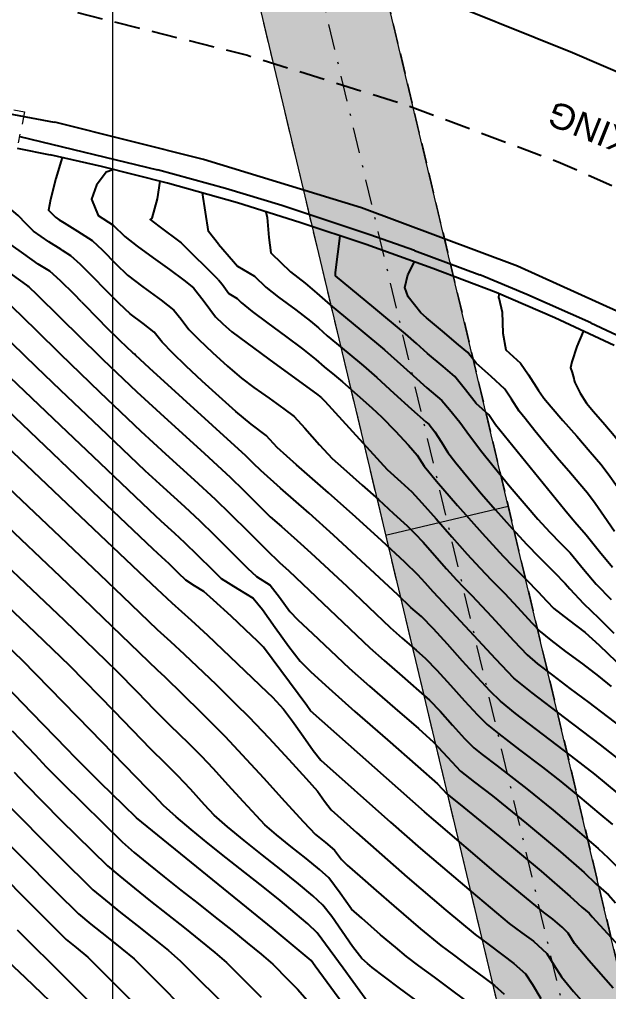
# Model space of a CAD drawing. Extents: x 62300 to 62842, y 108162 to 108787.
# Drawn here: x 62445.46 to 62474.25, y 108602.25 to 108649.77 of the extents above; entities that cross this region are included whole.
import ezdxf

# ---------------------------------------------------------------- set-up
doc = ezdxf.new("R2010")
doc.units = 0
doc.header["$LTSCALE"] = 0.999985
doc.header["$MEASUREMENT"] = 0
for name, pattern in [('DOT', [0.55, 0.3, -0.25]), ('NASCOSTA', [9.525, 6.35, -3.175]), ('TRATTEGGIATA', [0.75, 0.5, -0.25]), ('TRATTEGGIATA2', [0.375, 0.25, -0.125]), ('TRATTOPUNTO2', [0.5, 0.25, -0.125, 0, -0.125])]:
    doc.linetypes.add(name, pattern=pattern)
for name, color, linetype in [('Bâti', 7, 'Continuous'), ('coordinate', 2, 'Continuous'), ('Couronnement', 7, 'Continuous'), ('curve livello 1m', 2, 'Continuous'), ('curve livello 5m', 7, 'Continuous'), ('LIN010TR', 2, 'NASCOSTA'), ('LIN025CO', 7, 'Continuous'), ('LINCOLO-ROSSO-025', 10, 'Continuous'), ('Strade', 7, 'Continuous'), ('TEXT035', 1, 'Continuous'), ('TRATTCOLO-32', 255, 'Continuous')]:
    doc.layers.add(name, color=color, linetype=linetype)
doc.layers.add('Colori bordi', color=5, linetype='Continuous', plot=False)
doc.styles.add('ARIAL', font='arial.ttf')

# ---------------------------------------------------------------- blocks, each defined once
blk = doc.blocks.new('CONTORNO')
at = {"layer": 'Colori bordi', "lineweight": 0, "ltscale": 2}
blk.add_line((-2.996, -0.714), (2.996, 0.714), dxfattribs=at)
at = {"layer": 'Colori bordi', "lineweight": 0, "ltscale": 2, "flags": 128}
for points in [[(-22.578, 81.44), (16.586, -82.868), (15.866, -82.007), (19.27, -96.287), (18.407, -96.98), (19.153, -100.108)], [(28.44, -103.877), (26.165, -94.334), (26.165, -94.334), (25.446, -93.474), (-6.877, 42.135)]]:
    blk.add_lwpolyline(points, dxfattribs=at)

msp = doc.modelspace()

# ---------------------------------------------------------------- hatches: boundary and pattern name
at = {"layer": 'LINCOLO-ROSSO-025', "linetype": 'Continuous', "lineweight": 0}
for points in [[(62449.765, 108708.136), (62443.773, 108706.708), (62463.354, 108624.554), (62469.347, 108625.982), (62459.474, 108667.403), (62461.365, 108666.891), (62461.444, 108667.18), (62461.241, 108667.235), (62461.869, 108669.551), (62460.383, 108669.954), (62468.733, 108700.756), (62464.486, 108701.908), (62457.443, 108675.925)], [(62469.347, 108625.982), (62463.354, 108624.554), (62482.936, 108542.4), (62482.217, 108543.261), (62485.62, 108528.981), (62484.758, 108528.288), (62485.503, 108525.16), (62493.401, 108518.757), (62496.282, 108519.444), (62494.79, 108521.391), (62492.516, 108530.934), (62491.797, 108531.794)]]:
    msp.add_hatch(color=256, dxfattribs=at).paths.add_polyline_path(points)

# ---------------------------------------------------------------- linework, layer by layer
at = {"layer": 'Bâti', "linetype": 'Continuous'}
for p, q in [((62445.471, 108644.037), (62452.208, 108642.421)), ((62445.34, 108643.473), (62446.968, 108643.143)), ((62449.463, 108642.58), (62446.968, 108643.143)), ((62452.702, 108641.77), (62449.463, 108642.58)), ((62455.527, 108641.498), (62452.208, 108642.421)), ((62456.109, 108640.799), (62452.702, 108641.77)), ((62458.277, 108640.674), (62455.527, 108641.498)), ((62459.162, 108639.84), (62456.109, 108640.799)), ((62462.579, 108639.243), (62458.277, 108640.674)), ((62462.409, 108638.769), (62459.162, 108639.84)), ((62464.761, 108638.476), (62462.579, 108639.243)), ((62465.657, 108637.598), (62462.409, 108638.769)), ((62464.761, 108638.476), (62467.958, 108637.287)), ((62468.753, 108636.411), (62465.657, 108637.598)), ((62470.259, 108636.319), (62467.958, 108637.287)), ((62471.632, 108635.175), (62468.753, 108636.411)), ((62473.379, 108634.944), (62470.259, 108636.319)), ((62474.532, 108633.821), (62471.632, 108635.175)), ((62473.379, 108634.944), (62476.909, 108633.272))]:
    msp.add_line(p, q, dxfattribs=at)
at = {"layer": 'coordinate', "linetype": 'Continuous', "lineweight": 0}
msp.add_line((62450, 108778.484), (62450, 108403.974), dxfattribs=at)
at = {"layer": 'Couronnement', "linetype": 'Continuous'}
msp.add_line((62447.171, 108644.735), (62441.599, 108645.783), dxfattribs=at)
at = {"layer": 'curve livello 1m'}
for p, q in [((62454.696, 108639.395), (62454.406, 108641.285)), ((62455.193, 108638.786), (62454.696, 108639.395)), ((62455.193, 108637.041), (62453.364, 108638.844))]:
    msp.add_line(p, q, dxfattribs=at)
at = {"layer": 'curve livello 1m', "flags": 128}
for points in [[(62447.541, 108643.014), (62447.239, 108641.99), (62446.984, 108640.961), (62446.882, 108640.442), (62447.223, 108640.095), (62447.405, 108639.965), (62447.645, 108639.817)], [(62447.559, 108638.474), (62447.495, 108638.514), (62446.892, 108638.888), (62446.892, 108638.888), (62446.142, 108639.421), (62445.795, 108639.773), (62445.401, 108640.176), (62445.401, 108640.176), (62444.877, 108640.619), (62444.518, 108640.932), (62444.518, 108640.932), (62444.938, 108641), (62444.75, 108641.931), (62444.039, 108642.046), (62444.001, 108641.671), (62443.665, 108642.151), (62443.701, 108642.392), (62443.701, 108642.392)], [(62452.324, 108641.864), (62452.196, 108640.997), (62451.932, 108640.046), (62451.846, 108639.987), (62452.278, 108639.661), (62453.364, 108638.844)], [(62447.465, 108636.995), (62446.946, 108637.457), (62446.946, 108637.457), (62446.379, 108637.811), (62445.677, 108638.31), (62445.062, 108638.747), (62444.471, 108639.257), (62443.959, 108639.746), (62443.959, 108639.746), (62443.58, 108640.213), (62443.175, 108640.497)], [(62457.5, 108640.362), (62457.561, 108640.085), (62457.655, 108639.111), (62457.739, 108638.363), (62457.773, 108638.323), (62457.792, 108638.312), (62458.222, 108637.901), (62458.703, 108637.434), (62459.431, 108636.88), (62459.996, 108636.387), (62460.652, 108635.81), (62462.143, 108634.579), (62463.308, 108633.618), (62463.925, 108633.065), (62464.699, 108632.358), (62465.364, 108631.761), (62466.108, 108631.133), (62466.482, 108630.703), (62466.983, 108630.073), (62467.462, 108629.433), (62467.563, 108629.275), (62467.994, 108628.714), (62468.664, 108627.879), (62469.449, 108626.923), (62470.223, 108625.999), (62470.802, 108625.339), (62471.38, 108624.703), (62471.902, 108624.173), (62472.372, 108623.693), (62473.028, 108622.9), (62473.638, 108622.168), (62474.373, 108621.414)], [(62447.645, 108639.817), (62448.296, 108639.413), (62449.01, 108638.963), (62449.517, 108638.483), (62450.167, 108637.817), (62450.74, 108637.263), (62451.492, 108636.69), (62452.39, 108636.047), (62453.006, 108635.562), (62453.358, 108635.108), (62453.738, 108634.61), (62454.222, 108634.119), (62454.894, 108633.485), (62455.631, 108632.82), (62456.315, 108632.235), (62456.915, 108631.781), (62457.667, 108631.247), (62458.385, 108630.736), (62458.879, 108630.351), (62459.414, 108629.784), (62460.125, 108628.978), (62460.749, 108628.302), (62461.299, 108627.808), (62462.217, 108627.001), (62463.005, 108626.301), (62463.746, 108625.622), (62464.405, 108625.008), (62464.785, 108624.643), (62465.184, 108624.208), (62465.742, 108623.574), (62466.329, 108622.906), (62466.814, 108622.368), (62467.168, 108622.008), (62467.564, 108621.606), (62468.523, 108620.578), (62469.626, 108619.383), (62470.266, 108618.707), (62470.784, 108618.272), (62471.508, 108617.709), (62472.365, 108617.063), (62473.282, 108616.378), (62474.187, 108615.699), (62475.006, 108615.069)], [(62474.44, 108622.968), (62473.81, 108623.745), (62473.159, 108624.549), (62472.61, 108625.195), (62472.61, 108625.195), (62472.521, 108625.286), (62472.417, 108625.403), (62472.107, 108625.785), (62468.724, 108629.949), (62468.408, 108630.431), (62467.782, 108630.998), (62467.252, 108631.665), (62466.74, 108632.307), (62466.74, 108632.307), (62466.164, 108632.796), (62465.407, 108633.432), (62465.407, 108633.432), (62464.857, 108633.929), (62464.334, 108634.401), (62464.334, 108634.401), (62462.784, 108635.681), (62460.911, 108637.227), (62460.908, 108637.347), (62460.913, 108637.393), (62461.137, 108639.189)], [(62443.175, 108638.986), (62443.3, 108638.832), (62443.724, 108638.306), (62443.981, 108638.073), (62445.806, 108636.777), (62445.866, 108636.734), (62445.914, 108636.704), (62445.919, 108636.7)], [(62455.193, 108638.786), (62455.926, 108637.935), (62456.121, 108637.71), (62456.944, 108637.215), (62457.497, 108636.682), (62458.121, 108636.198), (62458.971, 108635.567), (62459.69, 108635.016), (62460.067, 108634.686), (62460.506, 108634.3), (62461.503, 108633.477), (62462.282, 108632.835), (62462.929, 108632.258), (62463.762, 108631.499), (62464.615, 108630.722), (62465.321, 108630.09), (62465.476, 108629.96), (62465.758, 108629.606), (62466.083, 108629.098), (62466.402, 108628.6), (62466.79, 108628.1), (62467.393, 108627.358), (62468.03, 108626.596), (62468.726, 108625.795), (62469.544, 108624.878), (62470.238, 108624.119), (62470.861, 108623.481), (62471.598, 108622.745), (62472.134, 108622.191), (62472.351, 108621.929), (62473.034, 108621.223), (62473.769, 108620.492), (62474.517, 108619.772)], [(62475.143, 108613.3), (62473.854, 108614.304), (62472.1, 108615.641), (62470.512, 108616.854), (62469.615, 108617.571), (62469.615, 108617.571), (62468.745, 108618.49), (62467.248, 108620.112), (62465.945, 108621.508), (62465.945, 108621.508), (62465.673, 108621.785), (62465.283, 108622.222), (62464.936, 108622.611), (62464.936, 108622.611), (62464.288, 108623.232), (62463.166, 108624.277), (62461.905, 108625.432), (62461.905, 108625.432), (62460.562, 108626.625), (62458.999, 108628), (62458.063, 108628.84), (62458.063, 108628.84), (62457.523, 108629.432), (62456.783, 108629.975), (62456.035, 108630.609), (62455.215, 108631.331), (62454.385, 108632.085), (62453.604, 108632.816), (62452.933, 108633.467), (62452.433, 108633.985), (62452.433, 108633.985), (62452.051, 108634.482), (62451.5, 108634.9), (62450.868, 108635.37), (62450.868, 108635.37), (62450.33, 108635.874), (62449.692, 108636.518), (62449.035, 108637.195), (62448.437, 108637.795), (62447.978, 108638.21), (62447.978, 108638.21), (62447.559, 108638.474)], [(62448.496, 108635.962), (62448.133, 108636.335), (62447.465, 108636.995)], [(62455.193, 108637.041), (62455.362, 108636.827), (62455.692, 108636.362), (62456.097, 108636.119), (62456.292, 108635.93), (62456.837, 108635.497), (62457.604, 108634.921), (62458.465, 108634.283), (62459.289, 108633.666), (62459.949, 108633.151), (62460.36, 108632.791), (62460.863, 108632.376), (62461.256, 108632.051), (62461.972, 108631.422), (62462.68, 108630.782), (62463.168, 108630.325), (62463.828, 108629.651), (62464.468, 108628.962), (62464.896, 108628.465), (62464.896, 108628.465), (62465.241, 108627.925), (62465.837, 108627.192), (62466.865, 108626.01), (62468.072, 108624.655), (62469.097, 108623.535), (62469.576, 108623.044), (62470.238, 108622.377), (62470.801, 108621.802), (62471.236, 108621.335), (62471.569, 108620.979), (62472.294, 108620.416), (62473.102, 108619.794), (62473.785, 108619.177), (62474.624, 108618.376)], [(62445.919, 108636.7), (62446.301, 108636.324), (62447.443, 108635.198)], [(62468.891, 108636.352), (62468.873, 108636.164), (62468.881, 108636.162), (62469.052, 108635.459), (62469.085, 108634.439), (62469.236, 108633.614), (62469.951, 108632.966), (62470.333, 108632.388), (62470.828, 108631.631), (62471.061, 108631.308), (62471.091, 108631.254), (62471.439, 108630.822), (62472.017, 108630.158), (62472.699, 108629.388), (62473.36, 108628.635), (62473.875, 108628.024), (62474.229, 108627.557), (62474.68, 108626.938), (62475.339, 108625.991), (62476.143, 108624.813), (62476.617, 108624.118)], [(62442.559, 108636.058), (62443.01, 108635.679), (62443.639, 108635.227), (62444.215, 108634.809), (62445.091, 108633.948), (62446.272, 108632.78), (62447.443, 108631.665)], [(62448.496, 108635.962), (62449.383, 108635.052)], [(62447.443, 108628.203), (62443.013, 108632.422), (62443.013, 108632.422), (62442.533, 108632.896), (62442.252, 108633.099), (62441.263, 108633.966), (62439.978, 108635.097), (62439.653, 108635.373), (62439.515, 108635.477)], [(62441.032, 108635.767), (62441.168, 108635.636), (62441.868, 108635.02), (62442.631, 108634.389), (62443.374, 108633.853), (62443.914, 108633.321), (62444.642, 108632.601), (62447.443, 108629.934)], [(62437.81, 108635.152), (62437.895, 108635.088), (62438.498, 108634.631), (62439.68, 108633.642), (62441.306, 108632.247), (62441.624, 108631.964), (62442.12, 108631.46), (62447.443, 108626.414)], [(62447.443, 108635.198), (62449.383, 108633.284)], [(62474.723, 108611.924), (62474.153, 108612.401), (62473.583, 108612.866), (62473.583, 108612.866), (62472.44, 108613.756), (62471.002, 108614.852), (62469.7, 108615.847), (62468.964, 108616.435), (62468.964, 108616.435), (62468.473, 108616.924), (62467.837, 108617.61), (62467.119, 108618.405), (62466.382, 108619.222), (62465.69, 108619.974), (62465.106, 108620.573), (62465.106, 108620.573), (62464.59, 108621.027), (62463.952, 108621.635), (62460.805, 108624.564), (62459.613, 108625.625), (62458.216, 108626.853), (62457.252, 108627.716), (62457.252, 108627.716), (62456.9, 108628.064), (62456.528, 108628.431), (62456.528, 108628.431), (62451.815, 108632.727), (62451.129, 108633.359), (62451.097, 108633.401), (62450.996, 108633.477), (62450.38, 108634.048), (62449.655, 108634.773), (62449.383, 108635.052)], [(62434.528, 108634.525), (62434.58, 108634.476), (62435.24, 108633.862), (62435.689, 108633.523), (62436.189, 108633.147), (62436.803, 108632.634), (62437.647, 108631.91), (62438.423, 108631.229), (62439.144, 108630.588), (62439.594, 108630.178), (62440.185, 108629.589), (62441.021, 108628.732), (62441.902, 108627.828), (62442.626, 108627.099), (62447.443, 108622.532)], [(62473.004, 108634.507), (62472.701, 108633.778), (62472.45, 108633.029), (62472.398, 108632.73), (62472.473, 108632.513), (62472.555, 108632.207), (62472.576, 108632.117), (62472.608, 108632.019), (62472.871, 108631.5), (62473.166, 108631.013), (62473.517, 108630.594), (62474.065, 108629.974), (62474.528, 108629.433), (62474.848, 108629.015), (62475.303, 108628.401), (62475.757, 108627.777), (62476.219, 108627.114), (62476.777, 108626.295), (62477.237, 108625.622)], [(62449.383, 108633.284), (62449.53, 108633.139), (62451.191, 108631.557), (62452.708, 108630.17), (62454.488, 108628.559), (62455.778, 108627.375), (62456.407, 108626.757), (62457.137, 108626.027), (62457.72, 108625.456), (62458.259, 108624.974), (62459.039, 108624.288), (62459.705, 108623.696), (62461.462, 108622.06), (62463.585, 108620.039), (62464.166, 108619.526), (62464.847, 108618.935), (62465.302, 108618.528), (62465.86, 108617.951), (62466.526, 108617.221), (62467.214, 108616.457), (62467.838, 108615.777), (62468.312, 108615.299), (62468.887, 108614.84), (62469.903, 108614.064), (62471.025, 108613.209), (62471.918, 108612.514), (62472.848, 108611.754), (62473.781, 108610.974), (62474.436, 108610.408)], [(62447.443, 108631.665), (62449.383, 108629.817)], [(62447.443, 108629.934), (62449.383, 108628.086)], [(62449.383, 108629.817), (62451.594, 108627.711), (62452.482, 108626.899), (62453.524, 108625.956), (62454.28, 108625.263), (62454.976, 108624.58), (62455.838, 108623.715), (62456.612, 108622.942), (62457.043, 108622.532), (62457.708, 108622.12), (62458.164, 108621.518), (62458.682, 108620.817), (62459.072, 108620.421), (62459.775, 108619.744), (62460.655, 108618.915), (62461.576, 108618.063), (62462.568, 108617.182), (62463.805, 108616.107), (62464.957, 108615.104), (62465.694, 108614.439), (62466.38, 108613.699), (62467.01, 108613.027), (62467.705, 108612.487), (62468.586, 108611.809), (62470.238, 108610.46), (62471.895, 108609.075), (62473.059, 108608.07), (62473.634, 108607.515), (62474.242, 108606.982), (62474.584, 108606.589)], [(62447.443, 108628.203), (62449.383, 108626.355)], [(62449.383, 108628.086), (62451.795, 108625.788), (62452.369, 108625.263), (62453.042, 108624.654), (62453.53, 108624.206), (62454.162, 108623.584), (62454.887, 108622.857), (62455.315, 108622.443), (62456.139, 108621.937), (62456.883, 108621.469), (62457.34, 108620.919), (62457.961, 108620.05), (62458.618, 108619.122), (62459.185, 108618.395), (62459.708, 108617.881), (62460.572, 108617.075), (62461.852, 108615.937), (62463.45, 108614.549), (62464.938, 108613.253), (62465.89, 108612.395), (62466.359, 108611.891), (62466.921, 108611.457), (62468.934, 108609.813), (62470.952, 108608.126), (62472.371, 108606.901), (62472.531, 108606.747), (62472.951, 108606.379), (62473.302, 108606.071), (62473.448, 108605.902), (62475.143, 108604.06)], [(62447.443, 108626.414), (62449.383, 108624.574)], [(62474.479, 108602.409), (62473.287, 108603.764), (62472.593, 108604.6), (62472.593, 108604.6), (62472.281, 108605.095), (62471.979, 108605.388), (62471.523, 108605.785), (62471.523, 108605.785), (62471.076, 108606.12), (62468.762, 108608.036), (62465.709, 108610.636), (62465.709, 108610.636), (62465.257, 108611.036), (62459.687, 108615.972), (62459.504, 108616.223), (62457.384, 108619.082), (62457.09, 108619.373), (62456.504, 108619.933), (62455.801, 108620.593), (62455.801, 108620.593), (62454.945, 108621.381), (62454.465, 108621.808), (62454.465, 108621.808), (62454.017, 108622.085), (62453.587, 108622.354), (62453.587, 108622.354), (62453.235, 108622.699), (62452.781, 108623.15), (62452.781, 108623.15), (62452.411, 108623.488), (62451.997, 108623.865), (62451.997, 108623.865), (62449.383, 108626.355)], [(62467.228, 108601.844), (62466.525, 108602.365), (62465.737, 108602.942), (62464.982, 108603.5), (62464.376, 108603.964), (62464.376, 108603.964), (62463.832, 108604.415), (62463.113, 108605.027), (62463.113, 108605.027), (62462.19, 108605.833), (62461.696, 108606.282), (62461.696, 108606.282), (62461.128, 108607.058), (62460.573, 108607.813), (62460.573, 108607.813), (62460.132, 108608.214), (62459.476, 108608.747), (62458.73, 108609.338), (62458.015, 108609.914), (62457.454, 108610.402), (62457.454, 108610.402), (62457.042, 108610.83), (62456.406, 108611.523), (62455.668, 108612.336), (62454.946, 108613.127), (62454.362, 108613.75), (62454.362, 108613.75), (62453.736, 108614.372), (62452.832, 108615.255), (62452.061, 108616.017), (62452.061, 108616.017), (62451.226, 108616.876), (62450.224, 108617.903), (62447.666, 108620.379), (62442.879, 108624.918)], [(62449.383, 108624.574), (62451.914, 108622.175), (62452.167, 108621.93), (62452.913, 108621.247), (62453.857, 108620.395), (62454.657, 108619.664), (62457.574, 108616.88), (62457.828, 108616.63), (62458.358, 108616.056), (62458.801, 108615.467), (62459.322, 108614.728), (62459.819, 108614.026), (62460.189, 108613.55), (62463.597, 108610.53), (62465.06, 108609.234), (62467.53, 108607.131), (62469.401, 108605.581), (62470.016, 108605.121), (62470.575, 108604.702), (62471.236, 108604.1), (62471.582, 108603.556), (62471.953, 108602.963), (62472.541, 108602.254), (62473.552, 108601.104)], [(62464.84, 108601.828), (62464.04, 108602.415), (62463.299, 108602.965), (62462.701, 108603.425), (62462.701, 108603.425), (62462.464, 108603.624), (62462.199, 108603.859), (62461.742, 108604.442), (62461.232, 108605.181), (62460.728, 108605.91), (62460.288, 108606.465), (62460.288, 108606.465), (62459.797, 108606.925), (62459.09, 108607.517), (62458.243, 108608.196), (62457.332, 108608.916), (62456.434, 108609.632), (62455.624, 108610.299), (62454.979, 108610.872), (62454.979, 108610.872), (62454.509, 108611.37), (62453.812, 108612.137), (62453.206, 108612.79), (62453.206, 108612.79), (62452.594, 108613.395), (62451.888, 108614.089), (62451.888, 108614.089), (62450.082, 108615.946), (62447.916, 108618.168), (62446.25, 108619.781), (62443.132, 108622.737)], [(62447.443, 108622.532), (62448.978, 108621.077)], [(62448.978, 108621.077), (62449.082, 108620.978), (62452.207, 108617.953), (62452.37, 108617.805), (62452.56, 108617.624), (62454.32, 108615.902), (62455.517, 108614.71), (62456.351, 108613.821), (62457.381, 108612.693), (62458.434, 108611.532), (62459.341, 108610.543), (62459.93, 108609.932), (62460.422, 108609.526), (62460.859, 108609.161), (62461.194, 108608.705), (62461.484, 108608.433), (62462.09, 108607.891), (62462.889, 108607.188), (62463.762, 108606.429), (62465.064, 108605.32), (62466.051, 108604.503), (62466.666, 108604.035), (62467.428, 108603.475), (62468.159, 108602.937), (62468.678, 108602.536), (62469.146, 108602.111)], [(62462.701, 108601.437), (62461.273, 108603.383), (62460.002, 108605.117), (62459.553, 108605.549), (62458.94, 108606.083), (62458.198, 108606.695), (62457.364, 108607.364), (62456.475, 108608.068), (62455.569, 108608.784), (62454.681, 108609.492), (62453.85, 108610.169), (62453.111, 108610.792), (62452.503, 108611.341), (62452.503, 108611.341), (62452.051, 108611.83), (62451.715, 108612.161), (62448.938, 108615.017), (62445.608, 108618.433), (62444.834, 108619.182)], [(62445.106, 108614.989), (62446.232, 108613.815), (62446.761, 108613.237), (62447.596, 108612.397), (62450.476, 108609.562), (62451.067, 108609.051), (62451.76, 108608.478), (62452.529, 108607.859), (62453.348, 108607.209), (62454.191, 108606.546), (62455.03, 108605.885), (62455.841, 108605.241), (62456.596, 108604.632), (62457.27, 108604.073), (62457.835, 108603.581), (62458.592, 108602.822), (62459.05, 108602.366), (62459.514, 108601.822)], [(62445.207, 108612.972), (62445.738, 108612.393), (62447.489, 108610.632), (62449.765, 108608.393), (62450.361, 108607.88), (62451.076, 108607.295), (62451.869, 108606.663), (62452.699, 108606.009), (62453.526, 108605.358), (62454.308, 108604.734), (62455.006, 108604.162), (62455.579, 108603.667), (62457.27, 108601.969)], [(62444.715, 108611.55), (62447.382, 108608.867), (62449.053, 108607.223), (62449.658, 108606.708), (62450.4, 108606.11), (62451.208, 108605.473), (62452.011, 108604.839), (62452.739, 108604.251), (62453.322, 108603.753), (62455.949, 108601.117)], [(62443.691, 108610.706), (62447.275, 108607.102), (62448.341, 108606.053), (62448.956, 108605.539), (62449.716, 108604.936), (62450.47, 108604.339), (62451.065, 108603.839), (62454.627, 108600.265)], [(62445.34, 108605.258), (62447.744, 108602.889)], [(62444.3, 108604.277), (62445.743, 108602.931), (62447.744, 108601.004)], [(62447.744, 108602.889), (62448.166, 108602.469), (62449.475, 108601.142)]]:
    msp.add_lwpolyline(points, dxfattribs=at)
at = {"layer": 'curve livello 5m', "flags": 128}
for points in [[(62450.074, 108642.427), (62449.697, 108642.296), (62449.223, 108641.669), (62448.983, 108640.975), (62448.983, 108640.975), (62449.299, 108640.18), (62450.042, 108639.716), (62450.611, 108639.156), (62451.218, 108638.679), (62451.992, 108638.116), (62452.798, 108637.541), (62453.5, 108637.025), (62453.961, 108636.643), (62453.961, 108636.643), (62454.48, 108635.972), (62455.042, 108635.236), (62455.042, 108635.236), (62455.403, 108634.885), (62455.846, 108634.495), (62455.846, 108634.495), (62457.652, 108633.165), (62460.047, 108631.409), (62460.047, 108631.409), (62460.208, 108631.287), (62460.214, 108631.281), (62460.223, 108631.274), (62460.229, 108631.268), (62460.261, 108631.239), (62460.38, 108631.111), (62463.435, 108627.764), (62464.106, 108627.169), (62464.635, 108626.676), (62465.129, 108626.14), (62465.818, 108625.362), (62466.591, 108624.479), (62467.34, 108623.63), (62467.955, 108622.952), (62467.955, 108622.952), (62468.535, 108622.362), (62469.182, 108621.704), (62469.182, 108621.704), (62469.798, 108621.044), (62470.506, 108620.277), (62470.917, 108619.843), (62470.917, 108619.843), (62471.423, 108619.428), (62472.15, 108618.874), (62472.972, 108618.26), (62473.759, 108617.664), (62474.385, 108617.164)], [(62474.542, 108624.732), (62474.04, 108625.47), (62473.604, 108626.1), (62473.222, 108626.614), (62472.854, 108627.046), (62472.304, 108627.678), (62471.835, 108628.224), (62471.835, 108628.224), (62471.235, 108628.947), (62470.648, 108629.664), (62470.168, 108630.26), (62469.886, 108630.624), (62469.506, 108631.206), (62469.18, 108631.698), (62468.512, 108632.307), (62467.783, 108632.964), (62467.372, 108633.48), (62466.923, 108633.867), (62466.131, 108634.527), (62465.45, 108635.103), (62465.36, 108635.184), (62465.073, 108635.421), (62464.454, 108636.2), (62464.301, 108636.656), (62464.444, 108637.286), (62464.764, 108637.92)], [(62444.215, 108636.374), (62444.579, 108636.12), (62445.055, 108635.766), (62445.055, 108635.766), (62446.268, 108634.574), (62447.443, 108633.413)], [(62436.1, 108634.826), (62436.611, 108634.439), (62437.344, 108633.889), (62437.344, 108633.889), (62438.241, 108633.138), (62439.476, 108632.078), (62439.476, 108632.078), (62440.149, 108631.486), (62440.609, 108631.071), (62440.609, 108631.071), (62441.105, 108630.573), (62441.785, 108629.874), (62442.373, 108629.279), (62442.373, 108629.279), (62447.443, 108624.473)], [(62463.203, 108599.014), (62459.92, 108603.49), (62459.716, 108603.768), (62457.86, 108605.309), (62451.188, 108610.732), (62450.541, 108611.351), (62449.42, 108612.455), (62448.161, 108613.711), (62447.795, 108614.088), (62446.058, 108615.869), (62443.491, 108618.534), (62443.419, 108618.613), (62440.39, 108621.675), (62435.533, 108626.607), (62435.157, 108626.941), (62431.394, 108630.102), (62429.825, 108631.423), (62428.69, 108632.318), (62427.817, 108633.015), (62427.61, 108633.205)], [(62447.443, 108633.413), (62449.383, 108631.548)], [(62449.383, 108631.548), (62451.392, 108629.634), (62451.392, 108629.634), (62452.595, 108628.534), (62454.006, 108627.258), (62455.029, 108626.319), (62455.029, 108626.319), (62455.765, 108625.6), (62456.651, 108624.715), (62457.516, 108623.851), (62458.189, 108623.197), (62458.189, 108623.197), (62458.605, 108622.828), (62458.973, 108622.485), (62462.581, 108619.051), (62463.283, 108618.427), (62464.16, 108617.665), (62464.976, 108616.955), (62465.498, 108616.484), (62465.498, 108616.484), (62466.014, 108615.945), (62466.627, 108615.268), (62467.216, 108614.619), (62467.661, 108614.163), (62467.661, 108614.163), (62468.074, 108613.834), (62468.804, 108613.276), (62469.611, 108612.661), (62470.252, 108612.161), (62470.252, 108612.161), (62471.543, 108611.107), (62472.838, 108610.025), (62473.748, 108609.239), (62473.748, 108609.239), (62474.225, 108608.779), (62474.737, 108608.283)], [(62447.443, 108624.473), (62449.383, 108622.633)], [(62449.383, 108622.633), (62450.498, 108621.576), (62452.187, 108619.941), (62452.834, 108619.352), (62453.513, 108618.734), (62453.513, 108618.734), (62455.067, 108617.252), (62455.067, 108617.252), (62456.023, 108616.317), (62456.672, 108615.67), (62456.672, 108615.67), (62457.645, 108614.651), (62458.633, 108613.593), (62459.477, 108612.667), (62460.023, 108612.043), (62460.023, 108612.043), (62460.375, 108611.558), (62460.692, 108611.127), (62460.692, 108611.127), (62461.937, 108610.024), (62464.411, 108607.831), (62466.297, 108606.226), (62467.726, 108605.042), (62467.726, 108605.042), (62468.349, 108604.572), (62469.085, 108604.032), (62469.627, 108603.619), (62469.627, 108603.619), (62470.191, 108603.106), (62470.53, 108602.596), (62470.939, 108601.902)], [(62442.668, 108609.863), (62447.744, 108604.79)], [(62447.744, 108604.79), (62448.225, 108604.4), (62448.809, 108603.925), (62448.809, 108603.925), (62453.306, 108599.413), (62456.029, 108596.702), (62456.516, 108596.091), (62457.013, 108595.468), (62457.013, 108595.468), (62458.328, 108594.13), (62459.562, 108592.875), (62460.102, 108592.218), (62460.774, 108591.398), (62460.774, 108591.398), (62462.187, 108589.755), (62463.53, 108588.195), (62465.643, 108585.738), (62465.854, 108585.492), (62466.049, 108585.265), (62467.663, 108583.56)]]:
    msp.add_lwpolyline(points, dxfattribs=at)
at = {"layer": 'LIN010TR', "linetype": 'TRATTOPUNTO2', "lineweight": 0, "ltscale": 5, "flags": 128}
msp.add_lwpolyline([(62455.145, 108672.281), (62484.936, 108547.295)], dxfattribs=at)
at = {"layer": 'LIN025CO', "linetype": 'TRATTEGGIATA', "lineweight": 0, "ltscale": 2}
for p, q in [((62445.642, 108725.432), (62491.953, 108531.14)), ((62439.65, 108724.004), (62483.092, 108541.745))]:
    msp.add_line(p, q, dxfattribs=at)
at = {"layer": 'LIN025CO', "linetype": 'DOT', "lineweight": 0, "ltscale": 2}
for p, q in [((62444.111, 108645.567), (62445.704, 108645.243)), ((62445.704, 108645.243), (62445.397, 108643.73))]:
    msp.add_line(p, q, dxfattribs=at)
at = {"layer": 'Strade', "linetype": 'Continuous', "flags": 128}
for points in [[(62465.106, 108651.13), (62472.482, 108648.147), (62479.72, 108645.041), (62486.386, 108641.764), (62486.942, 108641.252), (62487.275, 108640.665), (62488.124, 108636.948), (62488.838, 108635.257), (62490.381, 108633.547), (62495.573, 108630.227), (62503.081, 108625.033), (62510.962, 108618.738), (62518.006, 108612.044), (62524.466, 108605.084), (62530.1, 108598.06), (62534.28, 108592.248), (62535.713, 108590.207), (62537.329, 108587.882), (62542.387, 108580.75), (62547.672, 108573.468), (62554.369, 108564.095), (62559.483, 108557.245), (62561.502, 108554.718)], [(62556.907, 108550.065), (62553.964, 108553.96), (62549.12, 108560.369), (62542.669, 108569.606), (62537.389, 108577.165), (62532.362, 108584.423), (62529.353, 108588.776), (62524.187, 108595.986), (62517.766, 108603.766), (62510.975, 108610.819), (62503.339, 108617.66), (62495.918, 108623.366), (62487.456, 108628.94), (62478.832, 108633.619), (62469.806, 108637.707), (62462.179, 108640.556), (62454.459, 108642.927), (62447.181, 108644.738)]]:
    msp.add_lwpolyline(points, dxfattribs=at)
at = {"layer": 'Strade', "color": 2, "linetype": 'TRATTEGGIATA2', "ltscale": 5, "flags": 128}
msp.add_lwpolyline([(62448.291, 108650.104), (62456.606, 108648.014), (62464.373, 108645.587), (62471.903, 108642.764), (62479.171, 108639.525), (62484.787, 108636.691), (62490.119, 108633.745)], dxfattribs=at)

# ---------------------------------------------------------------- block references
at = {"layer": 'TRATTCOLO-32', "linetype": 'Continuous', "lineweight": 0}
msp.add_blockref('CONTORNO', (62466.351, 108625.268), dxfattribs=at)

# ---------------------------------------------------------------- texts
at = {"layer": 'TEXT035', "style": 'ARIAL'}
msp.add_text('PARKING', height=1.25, rotation=158.1738, dxfattribs=at).set_placement((62478.896, 108642.909))

doc.saveas('drawing.dxf')
